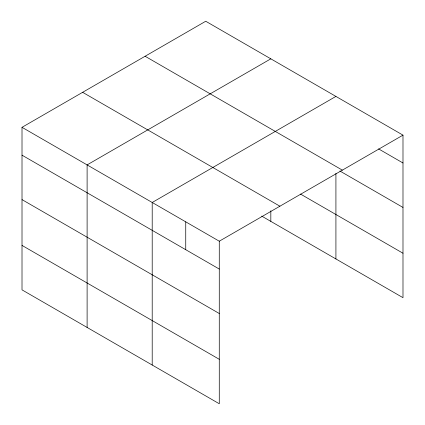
<?xml version="1.0" encoding="UTF-8"?>
<svg xmlns="http://www.w3.org/2000/svg" width="425" height="425" viewBox="0 0 425 425"><rect width="100%" height="100%" fill="white"/><g stroke="black" fill="none" stroke-linecap="round" stroke-linejoin="round"><path stroke-width="0.64" d="M22.01 127.319L219.273 241.203L219.273 403.75L22.01 289.861L22.01 127.319L205.727 21.25L402.99 135.139L402.99 297.681L261.688 216.102M270.826 58.831L87.109 164.9L87.109 327.447M335.92 96.417L152.203 202.486L152.203 365.027M219.273 241.203L402.99 135.139M378.547 148.877L402.99 162.988M145.1 56.254L342.364 170.138M339.899 171.015L402.99 207.437M300.517 194.071L402.99 253.231M82.636 92.315L279.9 206.205M22.01 155.167L219.273 269.057M22.01 199.617L219.273 313.507M22.01 245.411L219.273 359.3M335.92 173.363L335.92 258.958M270.826 210.763L270.826 221.377M185.741 221.845L185.741 249.698"/></g></svg>
